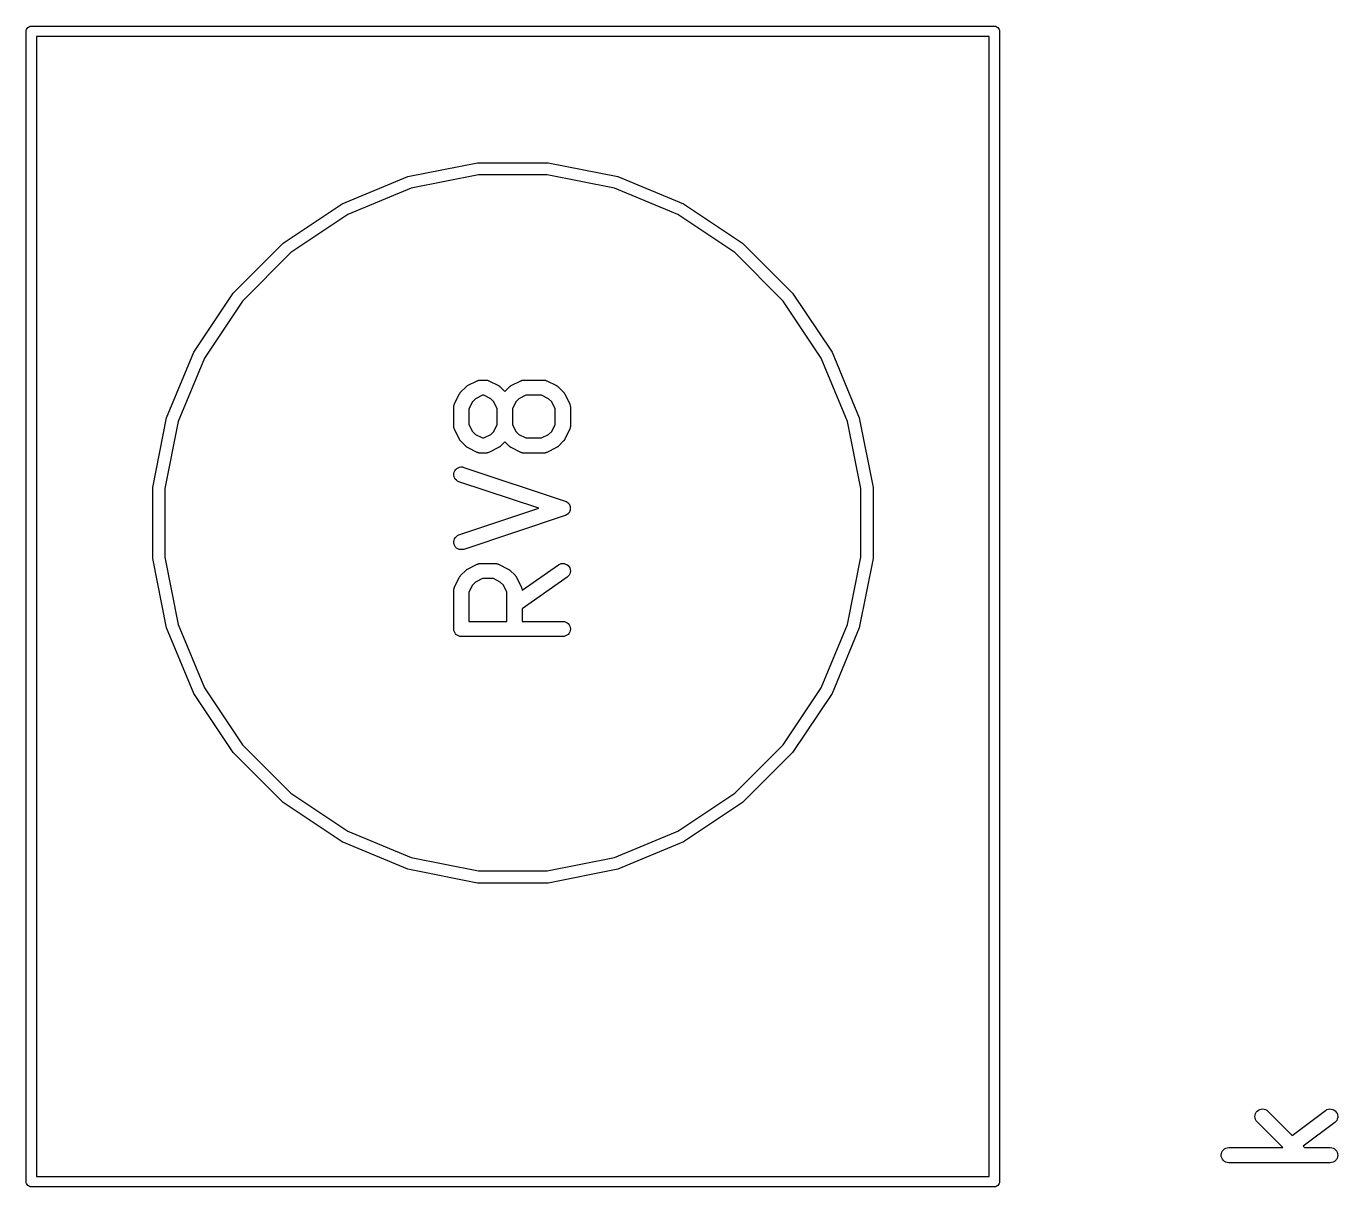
# Model space of a CAD drawing. Extents: x 19 to 116, y -142 to -17.
# Drawn here: x 75.11 to 88.05, y -116.2 to -104.75 of the extents above; entities that cross this region are included whole.
import ezdxf

# ---------------------------------------------------------------- set-up
doc = ezdxf.new("R2010")
doc.units = 0
doc.layers.add('BLACK', color=7, linetype='CONTINUOUS')

msp = doc.modelspace()

# ---------------------------------------------------------------- linework, layer by layer
at = {"layer": 'BLACK', "linetype": 'CONTINUOUS'}
for p, q in [((75.1098, -104.8), (75.1107, -104.79)), ((75.1107, -104.79), (75.1136, -104.781)), ((75.1136, -104.781), (75.1182, -104.772)), ((75.1182, -104.772), (75.1245, -104.764)), ((75.1245, -104.764), (75.1321, -104.758)), ((75.1321, -104.758), (75.1408, -104.754)), ((75.1408, -104.754), (75.1502, -104.751)), ((75.1502, -104.751), (75.1576, -104.75)), ((75.1576, -104.75), (75.16, -104.75)), ((75.16, -104.75), (75.1624, -104.75)), ((75.1624, -104.75), (84.6576, -104.75)), ((84.6576, -104.75), (84.66, -104.75)), ((84.66, -104.75), (84.6624, -104.75)), ((84.6624, -104.75), (84.6698, -104.751)), ((84.6698, -104.751), (84.6792, -104.754)), ((84.6792, -104.754), (84.6879, -104.758)), ((84.6879, -104.758), (84.6955, -104.764)), ((84.6955, -104.764), (84.7018, -104.772)), ((84.7018, -104.772), (84.7064, -104.781)), ((84.7064, -104.781), (84.7093, -104.79)), ((84.7093, -104.79), (84.7102, -104.8)), ((75.11, -104.802), (75.1098, -104.8)), ((75.11, -116.148), (75.11, -104.802)), ((75.21, -104.85), (75.21, -116.1)), ((84.61, -104.85), (75.21, -104.85)), ((84.61, -116.1), (84.61, -104.85)), ((84.7102, -104.8), (84.71, -104.802)), ((84.71, -104.802), (84.71, -116.148)), ((78.8737, -106.234), (79.5601, -106.097)), ((79.5718, -106.217), (78.9085, -106.349)), ((79.5601, -106.097), (80.2599, -106.097)), ((80.2482, -106.217), (79.5718, -106.217)), ((80.9115, -106.349), (80.2482, -106.217)), ((80.2599, -106.097), (80.9463, -106.234)), ((78.2271, -106.502), (78.8737, -106.234)), ((80.9463, -106.234), (81.5929, -106.502)), ((78.9085, -106.349), (78.2837, -106.607)), ((81.5363, -106.607), (80.9115, -106.349)), ((77.6452, -106.89), (78.2271, -106.502)), ((81.5929, -106.502), (82.1748, -106.89)), ((78.2837, -106.607), (77.7213, -106.983)), ((82.0987, -106.983), (81.5363, -106.607)), ((77.1504, -107.385), (77.6452, -106.89)), ((77.7213, -106.983), (77.2431, -107.461)), ((82.5769, -107.461), (82.0987, -106.983)), ((82.1748, -106.89), (82.6696, -107.385)), ((76.7615, -107.967), (77.1504, -107.385)), ((77.2431, -107.461), (76.8674, -108.024)), ((82.9526, -108.024), (82.5769, -107.461)), ((82.6696, -107.385), (83.0585, -107.967)), ((76.4937, -108.614), (76.7615, -107.967)), ((76.8674, -108.024), (76.6086, -108.649)), ((83.2114, -108.649), (82.9526, -108.024)), ((83.0585, -107.967), (83.3263, -108.614)), ((79.4641, -108.296), (79.5593, -108.249)), ((79.5593, -108.249), (79.5603, -108.248)), ((79.5603, -108.248), (79.5623, -108.247)), ((79.5623, -108.247), (79.5643, -108.246)), ((79.5643, -108.246), (79.5692, -108.245)), ((79.5692, -108.245), (79.574, -108.243)), ((79.574, -108.243), (79.5762, -108.243)), ((79.5762, -108.243), (79.5783, -108.242)), ((79.5783, -108.242), (79.5834, -108.242)), ((79.5834, -108.242), (79.5885, -108.241)), ((79.5885, -108.241), (79.5907, -108.241)), ((79.5907, -108.241), (79.5929, -108.241)), ((79.5929, -108.241), (79.6405, -108.241)), ((79.6405, -108.241), (79.6415, -108.241)), ((79.6415, -108.241), (79.6437, -108.241)), ((79.6437, -108.241), (79.6459, -108.241)), ((79.6459, -108.241), (79.651, -108.242)), ((79.651, -108.242), (79.6561, -108.242)), ((79.6561, -108.242), (79.6582, -108.243)), ((79.6582, -108.243), (79.6603, -108.243)), ((79.6603, -108.243), (79.6651, -108.245)), ((79.6651, -108.245), (79.67, -108.247)), ((79.67, -108.247), (79.672, -108.248)), ((79.672, -108.248), (79.674, -108.249)), ((79.674, -108.249), (79.7693, -108.296)), ((79.8926, -108.296), (79.9879, -108.249)), ((79.9879, -108.249), (79.9888, -108.248)), ((79.9888, -108.248), (79.9909, -108.247)), ((79.9909, -108.247), (79.9928, -108.246)), ((79.9928, -108.246), (79.9978, -108.245)), ((79.9978, -108.245), (80.0026, -108.243)), ((80.0026, -108.243), (80.0047, -108.243)), ((80.0047, -108.243), (80.0069, -108.242)), ((80.0069, -108.242), (80.012, -108.242)), ((80.012, -108.242), (80.017, -108.241)), ((80.017, -108.241), (80.0192, -108.241)), ((80.0192, -108.241), (80.0214, -108.241)), ((80.0214, -108.241), (80.2119, -108.241)), ((80.2119, -108.241), (80.213, -108.241)), ((80.213, -108.241), (80.2151, -108.241)), ((80.2151, -108.241), (80.2174, -108.241)), ((80.2174, -108.241), (80.2224, -108.242)), ((80.2224, -108.242), (80.2275, -108.242)), ((80.2275, -108.242), (80.2296, -108.243)), ((80.2296, -108.243), (80.2318, -108.243)), ((80.2318, -108.243), (80.2366, -108.245)), ((80.2366, -108.245), (80.2415, -108.247)), ((80.2415, -108.247), (80.2434, -108.248)), ((80.2434, -108.248), (80.2454, -108.249)), ((80.2454, -108.249), (80.3407, -108.296)), ((79.3353, -108.473), (79.3829, -108.377)), ((79.3829, -108.377), (79.3834, -108.376)), ((79.3834, -108.376), (79.3857, -108.373)), ((79.3857, -108.373), (79.3877, -108.369)), ((79.3877, -108.369), (79.3897, -108.367)), ((79.3897, -108.367), (79.3914, -108.364)), ((79.3914, -108.364), (79.3943, -108.361)), ((79.3943, -108.361), (79.397, -108.358)), ((79.397, -108.358), (79.4446, -108.31)), ((79.4446, -108.31), (79.4453, -108.31)), ((79.4453, -108.31), (79.4486, -108.307)), ((79.4486, -108.307), (79.4517, -108.304)), ((79.4517, -108.304), (79.4543, -108.302)), ((79.4543, -108.302), (79.4568, -108.3)), ((79.4568, -108.3), (79.4605, -108.298)), ((79.4605, -108.298), (79.4641, -108.296)), ((79.6106, -108.391), (79.542, -108.425)), ((79.6228, -108.391), (79.6106, -108.391)), ((79.6913, -108.425), (79.6228, -108.391)), ((79.7693, -108.296), (79.7702, -108.297)), ((79.7702, -108.297), (79.7737, -108.299)), ((79.7737, -108.299), (79.7774, -108.301)), ((79.7774, -108.301), (79.7798, -108.303)), ((79.7798, -108.303), (79.7825, -108.305)), ((79.7825, -108.305), (79.7855, -108.308)), ((79.7855, -108.308), (79.7887, -108.31)), ((79.7887, -108.31), (79.831, -108.353)), ((79.831, -108.353), (79.8732, -108.31)), ((79.8732, -108.31), (79.8739, -108.31)), ((79.8739, -108.31), (79.8772, -108.307)), ((79.8772, -108.307), (79.8803, -108.304)), ((79.8803, -108.304), (79.8829, -108.302)), ((79.8829, -108.302), (79.8853, -108.3)), ((79.8853, -108.3), (79.8891, -108.298)), ((79.8891, -108.298), (79.8926, -108.296)), ((80.0391, -108.391), (79.9706, -108.425)), ((80.1942, -108.391), (80.0391, -108.391)), ((80.2627, -108.425), (80.1942, -108.391)), ((80.3407, -108.296), (80.3416, -108.297)), ((80.3416, -108.297), (80.3452, -108.299)), ((80.3452, -108.299), (80.3489, -108.301)), ((80.3489, -108.301), (80.3513, -108.303)), ((80.3513, -108.303), (80.3539, -108.305)), ((80.3539, -108.305), (80.3569, -108.308)), ((80.3569, -108.308), (80.3602, -108.31)), ((80.3602, -108.31), (80.4078, -108.358)), ((80.4078, -108.358), (80.4085, -108.359)), ((80.4085, -108.359), (80.4112, -108.362)), ((80.4112, -108.362), (80.4141, -108.365)), ((80.4141, -108.365), (80.4157, -108.368)), ((80.4157, -108.368), (80.4177, -108.37)), ((80.4177, -108.37), (80.4196, -108.374)), ((80.4196, -108.374), (80.4218, -108.377)), ((80.4218, -108.377), (80.4695, -108.473)), ((79.3274, -108.505), (79.3276, -108.503)), ((79.3274, -108.506), (79.3274, -108.505)), ((79.3274, -108.697), (79.3274, -108.506)), ((79.3276, -108.501), (79.3284, -108.496)), ((79.3276, -108.503), (79.3276, -108.501)), ((79.3284, -108.496), (79.329, -108.491)), ((79.329, -108.491), (79.3297, -108.488)), ((79.3297, -108.488), (79.3301, -108.486)), ((79.3301, -108.486), (79.3319, -108.482)), ((79.3319, -108.482), (79.3334, -108.477)), ((79.3334, -108.477), (79.3345, -108.475)), ((79.3345, -108.475), (79.3353, -108.473)), ((79.5116, -108.455), (79.4774, -108.524)), ((79.4774, -108.524), (79.4774, -108.679)), ((79.542, -108.425), (79.5116, -108.455)), ((79.7217, -108.455), (79.6913, -108.425)), ((79.756, -108.524), (79.7217, -108.455)), ((79.756, -108.679), (79.756, -108.524)), ((79.9402, -108.455), (79.906, -108.524)), ((79.906, -108.524), (79.906, -108.679)), ((79.9706, -108.425), (79.9402, -108.455)), ((80.2931, -108.455), (80.2627, -108.425)), ((80.3274, -108.524), (80.2931, -108.455)), ((80.3274, -108.679), (80.3274, -108.524)), ((80.4695, -108.473), (80.4699, -108.474)), ((80.4699, -108.474), (80.4707, -108.476)), ((80.4707, -108.476), (80.4717, -108.478)), ((80.4717, -108.478), (80.4732, -108.483)), ((80.4732, -108.483), (80.475, -108.487)), ((80.475, -108.487), (80.4753, -108.49)), ((80.4753, -108.49), (80.476, -108.492)), ((80.476, -108.492), (80.4765, -108.497)), ((80.4765, -108.497), (80.4773, -108.502)), ((80.4773, -108.502), (80.4772, -108.504)), ((80.4772, -108.504), (80.4774, -108.506)), ((80.4774, -108.506), (80.4774, -108.697)), ((76.3572, -109.3), (76.4937, -108.614)), ((76.6086, -108.649), (76.4766, -109.312)), ((83.3434, -109.312), (83.2114, -108.649)), ((83.3263, -108.614), (83.4628, -109.3)), ((79.3276, -108.699), (79.3274, -108.697)), ((79.3275, -108.701), (79.3276, -108.699)), ((79.3283, -108.706), (79.3275, -108.701)), ((79.3288, -108.711), (79.3283, -108.706)), ((79.3294, -108.713), (79.3288, -108.711)), ((79.3298, -108.716), (79.3294, -108.713)), ((79.3316, -108.72), (79.3298, -108.716)), ((79.333, -108.725), (79.3316, -108.72)), ((79.3341, -108.727), (79.333, -108.725)), ((79.3348, -108.729), (79.3341, -108.727)), ((79.3353, -108.73), (79.3348, -108.729)), ((79.3829, -108.825), (79.3353, -108.73)), ((79.4774, -108.679), (79.5116, -108.747)), ((79.5116, -108.747), (79.542, -108.778)), ((79.542, -108.778), (79.6106, -108.812)), ((79.6228, -108.812), (79.6913, -108.778)), ((79.6913, -108.778), (79.7217, -108.747)), ((79.7217, -108.747), (79.756, -108.679)), ((79.906, -108.679), (79.9402, -108.747)), ((79.9402, -108.747), (79.9706, -108.778)), ((79.9706, -108.778), (80.0391, -108.812)), ((80.1942, -108.812), (80.2627, -108.778)), ((80.2627, -108.778), (80.2931, -108.747)), ((80.2931, -108.747), (80.3274, -108.679)), ((80.4695, -108.73), (80.4218, -108.825)), ((80.4703, -108.728), (80.4695, -108.73)), ((80.4713, -108.726), (80.4703, -108.728)), ((80.4729, -108.721), (80.4713, -108.726)), ((80.4747, -108.717), (80.4729, -108.721)), ((80.4751, -108.714), (80.4747, -108.717)), ((80.4757, -108.712), (80.4751, -108.714)), ((80.4763, -108.707), (80.4757, -108.712)), ((80.4772, -108.702), (80.4763, -108.707)), ((80.4774, -108.698), (80.4771, -108.7)), ((80.4771, -108.7), (80.4772, -108.702)), ((80.4774, -108.697), (80.4774, -108.698)), ((79.3852, -108.829), (79.3829, -108.825)), ((79.3871, -108.833), (79.3852, -108.829)), ((79.389, -108.835), (79.3871, -108.833)), ((79.3907, -108.838), (79.389, -108.835)), ((79.3936, -108.841), (79.3907, -108.838)), ((79.3962, -108.844), (79.3936, -108.841)), ((79.397, -108.845), (79.3962, -108.844)), ((79.4446, -108.893), (79.397, -108.845)), ((79.4478, -108.895), (79.4446, -108.893)), ((79.4509, -108.898), (79.4478, -108.895)), ((79.4535, -108.9), (79.4509, -108.898)), ((79.4559, -108.902), (79.4535, -108.9)), ((79.4596, -108.904), (79.4559, -108.902)), ((79.4631, -108.906), (79.4596, -108.904)), ((79.4641, -108.907), (79.4631, -108.906)), ((79.5593, -108.954), (79.4641, -108.907)), ((79.6106, -108.812), (79.6228, -108.812)), ((79.7693, -108.907), (79.674, -108.954)), ((79.7728, -108.904), (79.7693, -108.907)), ((79.7766, -108.902), (79.7728, -108.904)), ((79.779, -108.9), (79.7766, -108.902)), ((79.7816, -108.899), (79.779, -108.9)), ((79.7847, -108.896), (79.7816, -108.899)), ((79.788, -108.893), (79.7847, -108.896)), ((79.7887, -108.893), (79.788, -108.893)), ((79.831, -108.85), (79.7887, -108.893)), ((79.8732, -108.893), (79.831, -108.85)), ((79.8764, -108.895), (79.8732, -108.893)), ((79.8794, -108.898), (79.8764, -108.895)), ((79.8821, -108.9), (79.8794, -108.898)), ((79.8845, -108.902), (79.8821, -108.9)), ((79.8882, -108.904), (79.8845, -108.902)), ((79.8917, -108.906), (79.8882, -108.904)), ((79.8926, -108.907), (79.8917, -108.906)), ((79.9879, -108.954), (79.8926, -108.907)), ((80.0391, -108.812), (80.1942, -108.812)), ((80.3407, -108.907), (80.2454, -108.954)), ((80.3443, -108.904), (80.3407, -108.907)), ((80.348, -108.902), (80.3443, -108.904)), ((80.3504, -108.9), (80.348, -108.902)), ((80.3531, -108.899), (80.3504, -108.9)), ((80.3561, -108.896), (80.3531, -108.899)), ((80.3594, -108.893), (80.3561, -108.896)), ((80.3602, -108.893), (80.3594, -108.893)), ((80.4078, -108.845), (80.3602, -108.893)), ((80.4105, -108.842), (80.4078, -108.845)), ((80.4134, -108.839), (80.4105, -108.842)), ((80.4151, -108.836), (80.4134, -108.839)), ((80.4171, -108.834), (80.4151, -108.836)), ((80.4191, -108.83), (80.4171, -108.834)), ((80.4214, -108.826), (80.4191, -108.83)), ((80.4218, -108.825), (80.4214, -108.826)), ((79.5614, -108.955), (79.5593, -108.954)), ((79.5633, -108.956), (79.5614, -108.955)), ((79.5682, -108.958), (79.5633, -108.956)), ((79.573, -108.959), (79.5682, -108.958)), ((79.5752, -108.96), (79.573, -108.959)), ((79.5773, -108.961), (79.5752, -108.96)), ((79.5824, -108.961), (79.5773, -108.961)), ((79.5874, -108.962), (79.5824, -108.961)), ((79.5896, -108.962), (79.5874, -108.962)), ((79.5918, -108.962), (79.5896, -108.962)), ((79.5929, -108.962), (79.5918, -108.962)), ((79.6405, -108.962), (79.5929, -108.962)), ((79.6427, -108.962), (79.6405, -108.962)), ((79.6449, -108.962), (79.6427, -108.962)), ((79.6499, -108.961), (79.6449, -108.962)), ((79.655, -108.961), (79.6499, -108.961)), ((79.6572, -108.96), (79.655, -108.961)), ((79.6593, -108.96), (79.6572, -108.96)), ((79.6641, -108.958), (79.6593, -108.96)), ((79.6691, -108.956), (79.6641, -108.958)), ((79.671, -108.955), (79.6691, -108.956)), ((79.6731, -108.955), (79.671, -108.955)), ((79.674, -108.954), (79.6731, -108.955)), ((79.9899, -108.955), (79.9879, -108.954)), ((79.9919, -108.956), (79.9899, -108.955)), ((79.9968, -108.958), (79.9919, -108.956)), ((80.0016, -108.959), (79.9968, -108.958)), ((80.0037, -108.96), (80.0016, -108.959)), ((80.0058, -108.961), (80.0037, -108.96)), ((80.0109, -108.961), (80.0058, -108.961)), ((80.016, -108.962), (80.0109, -108.961)), ((80.0182, -108.962), (80.016, -108.962)), ((80.0204, -108.962), (80.0182, -108.962)), ((80.0214, -108.962), (80.0204, -108.962)), ((80.2119, -108.962), (80.0214, -108.962)), ((80.2141, -108.962), (80.2119, -108.962)), ((80.2163, -108.962), (80.2141, -108.962)), ((80.2214, -108.961), (80.2163, -108.962)), ((80.2265, -108.961), (80.2214, -108.961)), ((80.2286, -108.96), (80.2265, -108.961)), ((80.2308, -108.96), (80.2286, -108.96)), ((80.2356, -108.958), (80.2308, -108.96)), ((80.2405, -108.956), (80.2356, -108.958)), ((80.2424, -108.955), (80.2405, -108.956)), ((80.2445, -108.955), (80.2424, -108.955)), ((80.2454, -108.954), (80.2445, -108.955)), ((79.3275, -109.178), (79.328, -109.163)), ((79.3299, -109.192), (79.3275, -109.178)), ((79.328, -109.163), (79.3314, -109.149)), ((79.335, -109.206), (79.3299, -109.192)), ((79.3314, -109.149), (79.3375, -109.135)), ((79.3375, -109.135), (79.346, -109.123)), ((79.346, -109.123), (79.3567, -109.113)), ((79.3567, -109.113), (79.3691, -109.106)), ((79.3691, -109.106), (79.3828, -109.1)), ((79.3828, -109.1), (79.3972, -109.098)), ((79.3972, -109.098), (79.4118, -109.098)), ((79.4118, -109.098), (79.4261, -109.102)), ((79.4261, -109.102), (80.4261, -109.435)), ((76.3572, -110), (76.3572, -109.3)), ((76.4766, -109.312), (76.4766, -109.988)), ((79.3426, -109.218), (79.335, -109.206)), ((79.3526, -109.229), (79.3426, -109.218)), ((79.3644, -109.238), (79.3526, -109.229)), ((79.3777, -109.244), (79.3644, -109.238)), ((79.3787, -109.244), (79.3777, -109.244)), ((80.1652, -109.506), (79.3787, -109.244)), ((83.3434, -109.988), (83.3434, -109.312)), ((83.4628, -109.3), (83.4628, -110)), ((80.4261, -109.435), (80.4271, -109.435)), ((80.4271, -109.435), (80.4318, -109.438)), ((80.4318, -109.438), (80.4366, -109.439)), ((80.4366, -109.439), (80.4384, -109.441)), ((80.4384, -109.441), (80.4404, -109.442)), ((80.4404, -109.442), (80.4446, -109.445)), ((80.4446, -109.445), (80.4489, -109.447)), ((80.4489, -109.447), (80.4505, -109.449)), ((80.4505, -109.449), (80.4522, -109.45)), ((80.4522, -109.45), (80.4557, -109.454)), ((79.3787, -109.768), (80.1652, -109.506)), ((80.4261, -109.577), (79.4261, -109.911)), ((80.4308, -109.575), (80.4261, -109.577)), ((80.4357, -109.573), (80.4308, -109.575)), ((80.4375, -109.572), (80.4357, -109.573)), ((80.4395, -109.571), (80.4375, -109.572)), ((80.4437, -109.568), (80.4395, -109.571)), ((80.4481, -109.566), (80.4437, -109.568)), ((80.4497, -109.564), (80.4481, -109.566)), ((80.4514, -109.563), (80.4497, -109.564)), ((80.455, -109.559), (80.4514, -109.563)), ((80.4588, -109.556), (80.455, -109.559)), ((80.4557, -109.454), (80.4595, -109.458)), ((80.46, -109.554), (80.4588, -109.556)), ((80.4595, -109.458), (80.4607, -109.459)), ((80.4615, -109.552), (80.46, -109.554)), ((80.4607, -109.459), (80.4621, -109.461)), ((80.4643, -109.548), (80.4615, -109.552)), ((80.4621, -109.461), (80.4649, -109.465)), ((80.4673, -109.544), (80.4643, -109.548)), ((80.4649, -109.465), (80.4678, -109.47)), ((80.4682, -109.542), (80.4673, -109.544)), ((80.4678, -109.47), (80.4687, -109.472)), ((80.4693, -109.54), (80.4682, -109.542)), ((80.4687, -109.472), (80.4698, -109.473)), ((80.4712, -109.535), (80.4693, -109.54)), ((80.4698, -109.473), (80.4716, -109.478)), ((80.4734, -109.53), (80.4712, -109.535)), ((80.4716, -109.478), (80.4737, -109.483)), ((80.4739, -109.528), (80.4734, -109.53)), ((80.4737, -109.483), (80.4742, -109.485)), ((80.4746, -109.526), (80.4739, -109.528)), ((80.4742, -109.485), (80.4749, -109.487)), ((80.4755, -109.521), (80.4746, -109.526)), ((80.4749, -109.487), (80.4757, -109.492)), ((80.4767, -109.516), (80.4755, -109.521)), ((80.4757, -109.492), (80.4768, -109.497)), ((80.4768, -109.514), (80.4767, -109.516)), ((80.4768, -109.497), (80.4769, -109.499)), ((80.4772, -109.512), (80.4768, -109.514)), ((80.4769, -109.499), (80.4772, -109.502)), ((80.4772, -109.502), (80.477, -109.507)), ((80.477, -109.507), (80.4772, -109.512)), ((79.3276, -109.834), (79.3301, -109.819)), ((79.3279, -109.848), (79.3276, -109.834)), ((79.3301, -109.819), (79.3354, -109.806)), ((79.3354, -109.806), (79.3433, -109.793)), ((79.3433, -109.793), (79.3533, -109.783)), ((79.3533, -109.783), (79.3653, -109.774)), ((79.3653, -109.774), (79.3787, -109.768)), ((79.3311, -109.863), (79.3279, -109.848)), ((79.3369, -109.876), (79.3311, -109.863)), ((79.3453, -109.888), (79.3369, -109.876)), ((79.3558, -109.898), (79.3453, -109.888)), ((79.3681, -109.906), (79.3558, -109.898)), ((79.3818, -109.912), (79.3681, -109.906)), ((79.3961, -109.914), (79.3818, -109.912)), ((79.4108, -109.914), (79.3961, -109.914)), ((79.4251, -109.911), (79.4108, -109.914)), ((79.4261, -109.911), (79.4251, -109.911)), ((76.4937, -110.686), (76.3572, -110)), ((76.4766, -109.988), (76.6086, -110.651)), ((79.4641, -110.106), (79.5593, -110.058)), ((79.5593, -110.058), (79.5603, -110.058)), ((79.5603, -110.058), (79.5623, -110.057)), ((79.5623, -110.057), (79.5643, -110.056)), ((79.5643, -110.056), (79.5692, -110.054)), ((79.5692, -110.054), (79.574, -110.053)), ((79.574, -110.053), (79.5762, -110.052)), ((79.5762, -110.052), (79.5783, -110.052)), ((79.5783, -110.052), (79.5834, -110.051)), ((79.5834, -110.051), (79.5885, -110.05)), ((79.5885, -110.05), (79.5907, -110.05)), ((79.5907, -110.05), (79.5929, -110.05)), ((79.5929, -110.05), (79.7357, -110.05)), ((79.7357, -110.05), (79.7368, -110.05)), ((79.7368, -110.05), (79.739, -110.05)), ((79.739, -110.05), (79.7412, -110.05)), ((79.7412, -110.05), (79.7462, -110.051)), ((79.7462, -110.051), (79.7513, -110.052)), ((79.7513, -110.052), (79.7534, -110.053)), ((79.7534, -110.053), (79.7556, -110.053)), ((79.7556, -110.053), (79.7604, -110.055)), ((79.7604, -110.055), (79.7653, -110.056)), ((79.7653, -110.056), (79.7672, -110.057)), ((79.7672, -110.057), (79.7693, -110.058)), ((79.7693, -110.058), (79.8645, -110.106)), ((80.0011, -110.315), (80.3594, -110.064)), ((80.3594, -110.064), (80.3602, -110.063)), ((80.3602, -110.063), (80.3731, -110.056)), ((80.3731, -110.056), (80.3871, -110.052)), ((80.3871, -110.052), (80.4016, -110.05)), ((80.4016, -110.05), (80.4162, -110.052)), ((80.4162, -110.052), (80.4302, -110.056)), ((80.4302, -110.056), (80.4432, -110.062)), ((80.4432, -110.062), (80.4547, -110.071)), ((80.4547, -110.071), (80.4641, -110.083)), ((80.4641, -110.083), (80.4712, -110.095)), ((80.4712, -110.095), (80.4757, -110.109)), ((83.2114, -110.651), (83.3434, -109.988)), ((83.4628, -110), (83.3263, -110.686)), ((79.3353, -110.282), (79.3829, -110.187)), ((79.3829, -110.187), (79.3834, -110.186)), ((79.3834, -110.186), (79.3857, -110.182)), ((79.3857, -110.182), (79.3877, -110.179)), ((79.3877, -110.179), (79.3897, -110.176)), ((79.3897, -110.176), (79.3914, -110.174)), ((79.3914, -110.174), (79.3943, -110.171)), ((79.3943, -110.171), (79.397, -110.167)), ((79.397, -110.167), (79.4446, -110.12)), ((79.4446, -110.12), (79.4453, -110.119)), ((79.4453, -110.119), (79.4486, -110.116)), ((79.4486, -110.116), (79.4517, -110.114)), ((79.4517, -110.114), (79.4543, -110.112)), ((79.4543, -110.112), (79.4568, -110.11)), ((79.4568, -110.11), (79.4605, -110.108)), ((79.4605, -110.108), (79.4641, -110.106)), ((79.6106, -110.2), (79.542, -110.234)), ((79.718, -110.2), (79.6106, -110.2)), ((79.7865, -110.234), (79.718, -110.2)), ((79.8645, -110.106), (79.8654, -110.106)), ((79.8654, -110.106), (79.869, -110.109)), ((79.869, -110.109), (79.8727, -110.111)), ((79.8727, -110.111), (79.8751, -110.113)), ((79.8751, -110.113), (79.8777, -110.114)), ((79.8777, -110.114), (79.8807, -110.117)), ((79.8807, -110.117), (79.884, -110.12)), ((79.884, -110.12), (79.9316, -110.167)), ((79.9316, -110.167), (79.9323, -110.168)), ((79.9323, -110.168), (79.935, -110.171)), ((79.935, -110.171), (79.9379, -110.175)), ((79.9379, -110.175), (79.9395, -110.177)), ((79.9395, -110.177), (79.9415, -110.18)), ((79.9415, -110.18), (79.9434, -110.183)), ((79.9434, -110.183), (79.9457, -110.187)), ((79.9457, -110.187), (79.9933, -110.282)), ((80.4454, -110.187), (80.0012, -110.498)), ((80.4565, -110.177), (80.4454, -110.187)), ((80.4656, -110.166), (80.4565, -110.177)), ((80.4722, -110.153), (80.4656, -110.166)), ((80.4762, -110.139), (80.4722, -110.153)), ((80.4757, -110.109), (80.4774, -110.124)), ((80.4774, -110.124), (80.4762, -110.139)), ((79.3274, -110.315), (79.3276, -110.312)), ((79.3274, -110.316), (79.3274, -110.315)), ((79.3274, -110.697), (79.3274, -110.316)), ((79.3276, -110.31), (79.3284, -110.305)), ((79.3276, -110.312), (79.3276, -110.31)), ((79.3284, -110.305), (79.329, -110.3)), ((79.329, -110.3), (79.3297, -110.298)), ((79.3297, -110.298), (79.3301, -110.296)), ((79.3301, -110.296), (79.3319, -110.291)), ((79.3319, -110.291), (79.3334, -110.286)), ((79.3334, -110.286), (79.3345, -110.284)), ((79.3345, -110.284), (79.3353, -110.282)), ((79.5116, -110.265), (79.4774, -110.333)), ((79.4774, -110.333), (79.4774, -110.622)), ((79.542, -110.234), (79.5116, -110.265)), ((79.8169, -110.265), (79.7865, -110.234)), ((79.8512, -110.333), (79.8169, -110.265)), ((79.8512, -110.622), (79.8512, -110.333)), ((79.9933, -110.282), (79.9937, -110.283)), ((79.9937, -110.283), (79.9945, -110.285)), ((79.9945, -110.285), (79.9955, -110.287)), ((79.9955, -110.287), (79.997, -110.292)), ((79.997, -110.292), (79.9988, -110.297)), ((79.9988, -110.297), (79.9991, -110.299)), ((79.9991, -110.299), (79.9998, -110.301)), ((79.9998, -110.301), (80.0003, -110.306)), ((80.0003, -110.306), (80.0011, -110.311)), ((80.0011, -110.311), (80.001, -110.314)), ((80.001, -110.314), (80.0011, -110.315)), ((80.0012, -110.498), (80.0012, -110.622)), ((76.7615, -111.333), (76.4937, -110.686)), ((76.6086, -110.651), (76.8674, -111.276)), ((79.3281, -110.704), (79.3274, -110.697)), ((79.3287, -110.711), (79.3281, -110.704)), ((79.3288, -110.711), (79.3287, -110.711)), ((79.3308, -110.718), (79.3288, -110.711)), ((79.3288, -110.711), (79.3288, -110.711)), ((79.3328, -110.725), (79.3308, -110.718)), ((79.333, -110.725), (79.3328, -110.725)), ((79.3364, -110.731), (79.333, -110.725)), ((79.333, -110.725), (79.333, -110.725)), ((79.3396, -110.738), (79.3364, -110.731)), ((79.3398, -110.738), (79.3396, -110.738)), ((79.3399, -110.738), (79.3398, -110.738)), ((79.3444, -110.744), (79.3399, -110.738)), ((79.3488, -110.749), (79.3444, -110.744)), ((79.4774, -110.622), (79.8512, -110.622)), ((80.0012, -110.622), (80.4024, -110.622)), ((80.4024, -110.622), (80.4034, -110.622)), ((80.4034, -110.622), (80.418, -110.623)), ((80.418, -110.623), (80.4319, -110.628)), ((80.4319, -110.628), (80.4448, -110.635)), ((80.4448, -110.635), (80.456, -110.644)), ((80.4646, -110.739), (80.4552, -110.75)), ((80.456, -110.644), (80.4651, -110.656)), ((80.4715, -110.726), (80.4646, -110.739)), ((80.4651, -110.656), (80.4719, -110.669)), ((80.4758, -110.712), (80.4715, -110.726)), ((80.4719, -110.669), (80.4761, -110.683)), ((80.4774, -110.697), (80.4758, -110.712)), ((80.4761, -110.683), (80.4774, -110.697)), ((82.9526, -111.276), (83.2114, -110.651)), ((83.3263, -110.686), (83.0585, -111.333)), ((79.349, -110.749), (79.3488, -110.749)), ((79.3492, -110.75), (79.349, -110.749)), ((79.3546, -110.754), (79.3492, -110.75)), ((79.36, -110.759), (79.3546, -110.754)), ((79.3602, -110.759), (79.36, -110.759)), ((79.3604, -110.759), (79.3602, -110.759)), ((79.3666, -110.762), (79.3604, -110.759)), ((79.3728, -110.766), (79.3666, -110.762)), ((79.3731, -110.766), (79.3728, -110.766)), ((79.3733, -110.766), (79.3731, -110.766)), ((79.3801, -110.768), (79.3733, -110.766)), ((79.3868, -110.77), (79.3801, -110.768)), ((79.387, -110.77), (79.3868, -110.77)), ((79.3873, -110.77), (79.387, -110.77)), ((79.3943, -110.771), (79.3873, -110.77)), ((79.4013, -110.772), (79.3943, -110.771)), ((79.4018, -110.772), (79.4013, -110.772)), ((79.4019, -110.772), (79.4018, -110.772)), ((79.4024, -110.772), (79.4019, -110.772)), ((79.4019, -110.772), (79.4019, -110.772)), ((80.4024, -110.772), (79.4024, -110.772)), ((80.4169, -110.77), (80.4024, -110.772)), ((80.431, -110.766), (80.4169, -110.77)), ((80.4439, -110.759), (80.431, -110.766)), ((80.4552, -110.75), (80.4439, -110.759)), ((77.1504, -111.915), (76.7615, -111.333)), ((76.8674, -111.276), (77.2431, -111.839)), ((82.5769, -111.839), (82.9526, -111.276)), ((83.0585, -111.333), (82.6696, -111.915)), ((77.2431, -111.839), (77.7213, -112.317)), ((82.0987, -112.317), (82.5769, -111.839)), ((77.6452, -112.41), (77.1504, -111.915)), ((82.6696, -111.915), (82.1748, -112.41)), ((78.2271, -112.798), (77.6452, -112.41)), ((77.7213, -112.317), (78.2837, -112.693)), ((81.5363, -112.693), (82.0987, -112.317)), ((82.1748, -112.41), (81.5929, -112.798)), ((78.8737, -113.066), (78.2271, -112.798)), ((78.2837, -112.693), (78.9085, -112.951)), ((80.9115, -112.951), (81.5363, -112.693)), ((81.5929, -112.798), (80.9463, -113.066)), ((79.5601, -113.203), (78.8737, -113.066)), ((78.9085, -112.951), (79.5718, -113.083)), ((80.2482, -113.083), (80.9115, -112.951)), ((80.9463, -113.066), (80.2599, -113.203)), ((80.2599, -113.203), (79.5601, -113.203)), ((79.5718, -113.083), (80.2482, -113.083)), ((87.2307, -115.506), (87.2323, -115.492)), ((87.232, -115.521), (87.2307, -115.506)), ((87.2361, -115.535), (87.232, -115.521)), ((87.2323, -115.492), (87.2367, -115.478)), ((87.2367, -115.478), (87.2437, -115.465)), ((87.2437, -115.465), (87.2531, -115.454)), ((87.2531, -115.454), (87.2644, -115.445)), ((87.2644, -115.445), (87.2774, -115.438)), ((87.2774, -115.438), (87.2914, -115.434)), ((87.2914, -115.434), (87.306, -115.432)), ((87.306, -115.432), (87.3205, -115.434)), ((87.3205, -115.434), (87.3345, -115.438)), ((87.3345, -115.438), (87.3474, -115.445)), ((87.3474, -115.445), (87.3587, -115.454)), ((87.3587, -115.454), (87.5985, -115.694)), ((87.5985, -115.694), (87.9274, -115.447)), ((87.9274, -115.447), (87.9282, -115.447)), ((87.9282, -115.447), (87.9408, -115.439)), ((87.9408, -115.439), (87.9547, -115.434)), ((87.9547, -115.434), (87.9691, -115.432)), ((87.9691, -115.432), (87.9838, -115.433)), ((87.9838, -115.433), (87.9979, -115.437)), ((87.9979, -115.437), (88.0112, -115.443)), ((88.0112, -115.443), (88.0229, -115.452)), ((88.0229, -115.452), (88.0327, -115.463)), ((88.0327, -115.463), (88.0402, -115.475)), ((88.0431, -115.532), (88.0368, -115.545)), ((88.0402, -115.475), (88.0451, -115.489)), ((88.0466, -115.518), (88.0431, -115.532)), ((88.0451, -115.489), (88.0473, -115.503)), ((88.0473, -115.503), (88.0466, -115.518)), ((87.2428, -115.548), (87.2361, -115.535)), ((87.2519, -115.559), (87.2428, -115.548)), ((87.2527, -115.56), (87.2519, -115.559)), ((87.5056, -115.813), (87.2527, -115.56)), ((88.0174, -115.567), (87.7056, -115.801)), ((88.0282, -115.557), (88.0174, -115.567)), ((88.0368, -115.545), (88.0282, -115.557)), ((86.8974, -115.888), (86.8989, -115.873)), ((86.8987, -115.902), (86.8974, -115.888)), ((86.9028, -115.916), (86.8987, -115.902)), ((86.8989, -115.873), (86.9032, -115.859)), ((86.9096, -115.929), (86.9028, -115.916)), ((86.9032, -115.859), (86.9102, -115.846)), ((86.9102, -115.846), (86.9195, -115.835)), ((86.9195, -115.835), (86.9309, -115.826)), ((86.9309, -115.826), (86.9438, -115.819)), ((86.9438, -115.819), (86.9578, -115.815)), ((86.9578, -115.815), (86.9724, -115.813)), ((86.9724, -115.813), (87.5056, -115.813)), ((87.7056, -115.801), (87.7177, -115.813)), ((87.7177, -115.813), (87.9724, -115.813)), ((87.9724, -115.813), (87.9734, -115.813)), ((87.9734, -115.813), (87.988, -115.815)), ((87.988, -115.815), (88.0019, -115.819)), ((88.0019, -115.819), (88.0148, -115.826)), ((88.0148, -115.826), (88.026, -115.836)), ((88.026, -115.836), (88.0351, -115.847)), ((88.0415, -115.917), (88.0346, -115.93)), ((88.0351, -115.847), (88.0419, -115.86)), ((88.0458, -115.903), (88.0415, -115.917)), ((88.0419, -115.86), (88.0461, -115.874)), ((88.0474, -115.889), (88.0458, -115.903)), ((88.0461, -115.874), (88.0474, -115.889)), ((86.9188, -115.941), (86.9096, -115.929)), ((86.93, -115.95), (86.9188, -115.941)), ((86.9428, -115.957), (86.93, -115.95)), ((86.9568, -115.961), (86.9428, -115.957)), ((86.9713, -115.963), (86.9568, -115.961)), ((86.9724, -115.963), (86.9713, -115.963)), ((87.9724, -115.963), (86.9724, -115.963)), ((87.9869, -115.962), (87.9724, -115.963)), ((88.001, -115.957), (87.9869, -115.962)), ((88.0139, -115.951), (88.001, -115.957)), ((88.0252, -115.941), (88.0139, -115.951)), ((88.0346, -115.93), (88.0252, -115.941)), ((75.1098, -116.15), (75.11, -116.148)), ((75.1107, -116.16), (75.1098, -116.15)), ((75.1136, -116.169), (75.1107, -116.16)), ((75.1182, -116.178), (75.1136, -116.169)), ((75.1245, -116.186), (75.1182, -116.178)), ((75.21, -116.1), (84.61, -116.1)), ((84.7018, -116.178), (84.6955, -116.186)), ((84.7064, -116.169), (84.7018, -116.178)), ((84.7093, -116.16), (84.7064, -116.169)), ((84.7102, -116.15), (84.7093, -116.16)), ((84.71, -116.148), (84.7102, -116.15)), ((75.1321, -116.192), (75.1245, -116.186)), ((75.1408, -116.196), (75.1321, -116.192)), ((75.1502, -116.199), (75.1408, -116.196)), ((75.16, -116.2), (75.1502, -116.199)), ((75.1624, -116.2), (75.16, -116.2)), ((84.6576, -116.2), (75.1624, -116.2)), ((84.66, -116.2), (84.6576, -116.2)), ((84.6624, -116.2), (84.66, -116.2)), ((84.6698, -116.199), (84.6624, -116.2)), ((84.6792, -116.196), (84.6698, -116.199)), ((84.6879, -116.192), (84.6792, -116.196)), ((84.6955, -116.186), (84.6879, -116.192))]:
    msp.add_line(p, q, dxfattribs=at)

doc.saveas('drawing.dxf')
